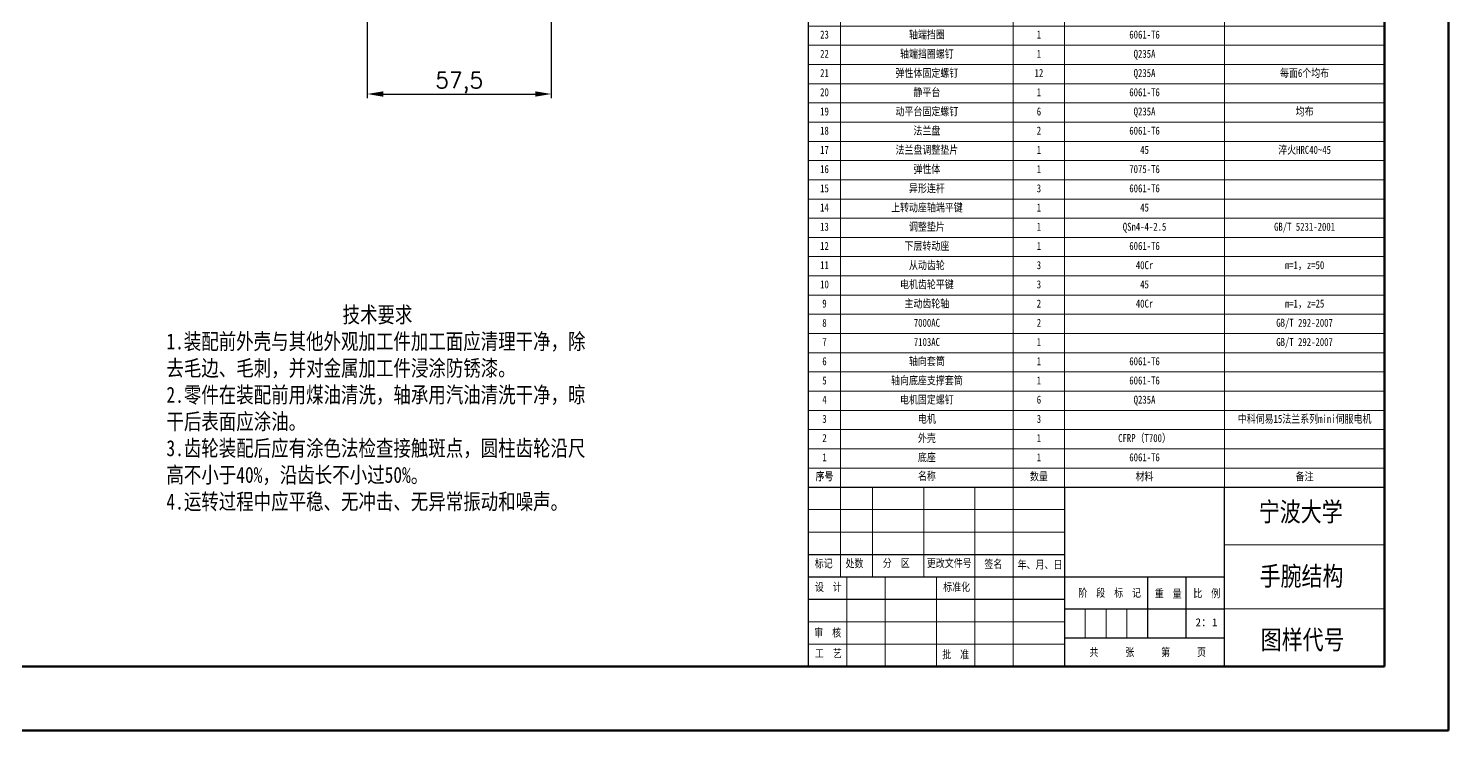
# Model space of a CAD drawing. Header units: millimetres. Extents: x 1441 to 2615, y 44 to 638.
# Drawn here: x 1838.6 to 2282.3, y 44.3 to 263.6 of the extents above; entities that cross this region are included whole.
import ezdxf

# ---------------------------------------------------------------- set-up
doc = ezdxf.new("R2010")
doc.units = ezdxf.units.MM
for name, color, linetype, lineweight in [('总内框线', 7, 'Continuous', 50), ('标注层', 3, 'Continuous', 15), ('粗实线', 7, 'Continuous', 30), ('细实线', 130, 'Continuous', 9)]:
    doc.layers.add(name, color=color, linetype=linetype, lineweight=lineweight)
doc.layers.add('文本线', color=3, linetype='Continuous')
doc.styles.get("Standard").update_dxf_attribs({"font": 'txt.shx', "height": 5})
doc.styles.add('陈杰（2）', font='gbenor.shx', dxfattribs={"width": 0.8, "bigfont": 'gbcbig.shx'})
doc.dimstyles.new('gb', dxfattribs={"dimtxt": 5, "dimasz": 5, "dimexe": 1.25, "dimexo": 0.625, "dimtad": 1, "dimtxsty": 'Standard', "dimcen": 2.5, "dimclrd": 256, "dimclre": 256, "dimclrt": 256, "dimadec": 0, "dimazin": 0, "dimtfac": 1, "dimtmove": 0, "dimatfit": 3, "dimfxl": 100, "dimfxlon": 1, "dimarcsym": 0})

# ---------------------------------------------------------------- blocks, each defined once
blk = doc.blocks.new('*U13')
at = {"layer": '粗实线', "lineweight": 15}
blk.add_line((-90, 0), (90, 0), dxfattribs=at)
blk = doc.blocks.new('*U14')
at = {"layer": '粗实线', "color": 0, "linetype": 'ByBlock', "lineweight": -2, "transparency": 16777216}
for p in [(0, 186), (0, 180), (0, 174), (0, 168), (0, 162), (0, 156), (0, 150), (0, 144), (0, 138), (0, 132), (0, 126), (0, 120), (0, 114), (0, 108), (0, 102), (0, 96), (0, 90), (0, 84), (0, 78), (0, 72), (0, 66), (0, 60), (0, 54), (0, 48), (0, 42), (0, 36), (0, 30), (0, 24), (0, 18), (0, 12), (0, 6), (0, 0)]:
    blk.add_blockref('*U13', p, dxfattribs=at)
blk = doc.blocks.new('*D53')
at = {"layer": 'Defpoints', "color": 0, "lineweight": 15, "transparency": 16777216}
for p in [(2001.98, 334.02), (1944.48, 324.43), (2001.98, 243.1)]:
    blk.add_point(p, dxfattribs=at)
at = {"layer": '标注层', "lineweight": -2, "transparency": 16777216}
for p, q in [((2001.98, 333.39), (2001.98, 241.85)), ((1944.48, 323.81), (1944.48, 241.85)), ((1949.48, 243.1), (1996.98, 243.1))]:
    blk.add_line(p, q, dxfattribs=at)
at = {"layer": '标注层', "lineweight": 15, "transparency": 16777216}
for points in [[(1949.48, 243.93), (1949.48, 242.26), (1944.48, 243.1)], [(1996.98, 243.93), (1996.98, 242.26), (2001.98, 243.1)]]:
    blk.add_solid(points, dxfattribs=at)
at = {"layer": '标注层', "lineweight": 15, "transparency": 16777216, "insert": (1973.23, 246.64), "char_height": 5, "attachment_point": 5}
blk.add_mtext('57,5', dxfattribs=at)

msp = doc.modelspace()

# ---------------------------------------------------------------- linework, layer by layer
for p, q in [((2262.337, 120.307), (2262.337, 64.307)), ((2262.337, 64.307), (2082.337, 64.307))]:
    msp.add_line(p, q)
at = {"layer": '总内框线'}
for p, q in [((2282.337, 44.307), (2282.337, 638.307)), ((2262.337, 64.307), (2262.337, 618.307)), ((1476.337, 64.307), (2262.337, 64.307)), ((1441.337, 44.307), (2282.337, 44.307))]:
    msp.add_line(p, q, dxfattribs=at)
at = {"layer": '粗实线', "lineweight": 30}
for p, q in [((2082.337, 120.307), (2082.337, 318.307)), ((2162.337, 120.307), (2162.337, 64.307))]:
    msp.add_line(p, q, dxfattribs=at)
at = {"layer": '粗实线', "lineweight": 15}
for p, q in [((2092.337, 120.307), (2092.337, 318.307)), ((2146.337, 120.307), (2146.337, 318.307)), ((2162.337, 120.307), (2162.337, 318.307)), ((2212.337, 120.307), (2212.337, 318.307))]:
    msp.add_line(p, q, dxfattribs=at)
at = {"layer": '粗实线'}
for p, q in [((2082.337, 120.307), (2262.337, 120.307)), ((2082.337, 64.307), (2082.337, 120.307)), ((2212.337, 64.307), (2212.337, 120.307)), ((2082.337, 99.307), (2162.337, 99.307)), ((2082.337, 92.307), (2212.337, 92.307)), ((2188.337, 73.307), (2188.337, 92.307)), ((2200.337, 73.307), (2200.337, 92.307)), ((2082.337, 85.307), (2162.337, 85.307)), ((2162.337, 82.307), (2212.337, 82.307)), ((2162.337, 73.307), (2212.337, 73.307))]:
    msp.add_line(p, q, dxfattribs=at)
at = {"layer": '细实线'}
for p, q in [((2092.337, 120.307), (2092.337, 92.307)), ((2102.337, 120.307), (2102.337, 92.307)), ((2118.337, 120.307), (2118.337, 92.307)), ((2134.337, 120.307), (2134.337, 92.307)), ((2146.337, 120.307), (2146.337, 64.307)), ((2162.337, 120.307), (2162.337, 64.307)), ((2082.337, 113.307), (2162.337, 113.307)), ((2082.337, 106.307), (2162.337, 106.307)), ((2212.337, 102.307), (2262.337, 102.307)), ((2094.337, 92.307), (2094.337, 64.307)), ((2106.337, 92.307), (2106.337, 64.307)), ((2122.337, 92.307), (2122.337, 64.307)), ((2134.337, 92.307), (2134.337, 64.307)), ((2168.837, 82.307), (2168.837, 73.307)), ((2175.337, 82.307), (2175.337, 73.307)), ((2181.837, 82.307), (2181.837, 73.307)), ((2212.337, 82.307), (2262.337, 82.307)), ((2082.337, 78.307), (2162.337, 78.307)), ((2082.337, 71.307), (2162.337, 71.307))]:
    msp.add_line(p, q, dxfattribs=at)

# ---------------------------------------------------------------- block references
at = {"layer": '粗实线', "lineweight": 15}
msp.add_blockref('*U14', (2172.337, 126.307), dxfattribs=at)

# ---------------------------------------------------------------- texts
at = {"layer": '文本线', "attachment_point": 1, "style": '陈杰（2）'}
for s, insert, char_height, width in [('\\pxqc;{\\fSimSun|b0|i0|c134|p2;23}', (2082.337, 262.906), 2.5, 10), ('\\pxqc;{\\fSimSun|b0|i0|c134|p2;轴端挡圈}', (2092.337, 262.906), 2.5, 54), ('\\pxqc;{\\fSimSun|b0|i0|c134|p2;1}', (2146.337, 262.906), 2.5, 16), ('\\pxqc;{\\fSimSun|b0|i0|c134|p2;6061-T6}', (2162.337, 262.906), 2.5, 50), ('\\pxqc;{\\fSimSun|b0|i0|c134|p2;22}', (2082.337, 256.906), 2.5, 10), ('\\pxqc;{\\fSimSun|b0|i0|c134|p2;轴端挡圈螺钉}', (2092.337, 256.906), 2.5, 54), ('\\pxqc;{\\fSimSun|b0|i0|c134|p2;1}', (2146.337, 256.906), 2.5, 16), ('\\pxqc;{\\fSimSun|b0|i0|c134|p2;Q235A}', (2162.337, 256.906), 2.5, 50), ('\\pxqc;{\\fSimSun|b0|i0|c134|p2;21}', (2082.337, 250.906), 2.5, 10), ('\\pxqc;{\\fSimSun|b0|i0|c134|p2;弹性体固定螺钉}', (2092.337, 250.906), 2.5, 54), ('\\pxqc;{\\fSimSun|b0|i0|c134|p2;12}', (2146.337, 250.906), 2.5, 16), ('\\pxqc;{\\fSimSun|b0|i0|c134|p2;Q235A}', (2162.337, 250.906), 2.5, 50), ('\\pxqc;{\\fSimSun|b0|i0|c134|p2;每面6个均布}', (2212.337, 250.906), 2.5, 50), ('\\pxqc;{\\fSimSun|b0|i0|c134|p2;20}', (2082.337, 244.906), 2.5, 10), ('\\pxqc;{\\fSimSun|b0|i0|c134|p2;静平台}', (2092.337, 244.906), 2.5, 54), ('\\pxqc;{\\fSimSun|b0|i0|c134|p2;1}', (2146.337, 244.906), 2.5, 16), ('\\pxqc;{\\fSimSun|b0|i0|c134|p2;6061-T6}', (2162.337, 244.906), 2.5, 50), ('\\pxqc;{\\fSimSun|b0|i0|c134|p2;19}', (2082.337, 238.906), 2.5, 10), ('\\pxqc;{\\fSimSun|b0|i0|c134|p2;动平台固定螺钉}', (2092.337, 238.906), 2.5, 54), ('\\pxqc;{\\fSimSun|b0|i0|c134|p2;6}', (2146.337, 238.906), 2.5, 16), ('\\pxqc;{\\fSimSun|b0|i0|c134|p2;Q235A}', (2162.337, 238.906), 2.5, 50), ('\\pxqc;{\\fSimSun|b0|i0|c134|p2;均布}', (2212.337, 238.906), 2.5, 50), ('\\pxqc;{\\fSimSun|b0|i0|c134|p2;18}', (2082.337, 232.906), 2.5, 10), ('\\pxqc;{\\fSimSun|b0|i0|c134|p2;法兰盘}', (2092.337, 232.906), 2.5, 54), ('\\pxqc;{\\fSimSun|b0|i0|c134|p2;2}', (2146.337, 232.906), 2.5, 16), ('\\pxqc;{\\fSimSun|b0|i0|c134|p2;6061-T6}', (2162.337, 232.906), 2.5, 50), ('\\pxqc;{\\fSimSun|b0|i0|c134|p2;17}', (2082.337, 226.906), 2.5, 10), ('\\pxqc;{\\fSimSun|b0|i0|c134|p2;法兰盘调整垫片}', (2092.337, 226.906), 2.5, 54), ('\\pxqc;{\\fSimSun|b0|i0|c134|p2;1}', (2146.337, 226.906), 2.5, 16), ('\\pxqc;{\\fSimSun|b0|i0|c134|p2;45}', (2162.337, 226.906), 2.5, 50), ('\\pxqc;{\\fSimSun|b0|i0|c134|p2;淬火HRC40~45}', (2212.337, 226.906), 2.5, 50), ('\\pxqc;{\\fSimSun|b0|i0|c134|p2;16}', (2082.337, 220.906), 2.5, 10), ('\\pxqc;{\\fSimSun|b0|i0|c134|p2;弹性体}', (2092.337, 220.906), 2.5, 54), ('\\pxqc;{\\fSimSun|b0|i0|c134|p2;1}', (2146.337, 220.906), 2.5, 16), ('\\pxqc;{\\fSimSun|b0|i0|c134|p2;7075-T6}', (2162.337, 220.906), 2.5, 50), ('\\pxqc;{\\fSimSun|b0|i0|c134|p2;15}', (2082.337, 214.906), 2.5, 10), ('\\pxqc;{\\fSimSun|b0|i0|c134|p2;异形连杆}', (2092.337, 214.906), 2.5, 54), ('\\pxqc;{\\fSimSun|b0|i0|c134|p2;3}', (2146.337, 214.906), 2.5, 16), ('\\pxqc;{\\fSimSun|b0|i0|c134|p2;6061-T6}', (2162.337, 214.906), 2.5, 50), ('\\pxqc;{\\fSimSun|b0|i0|c134|p2;14}', (2082.337, 208.906), 2.5, 10), ('\\pxqc;{\\fSimSun|b0|i0|c134|p2;上转动座轴端平键}', (2092.337, 208.906), 2.5, 54), ('\\pxqc;{\\fSimSun|b0|i0|c134|p2;1}', (2146.337, 208.906), 2.5, 16), ('\\pxqc;{\\fSimSun|b0|i0|c134|p2;45}', (2162.337, 208.906), 2.5, 50), ('\\pxqc;{\\fSimSun|b0|i0|c134|p2;13}', (2082.337, 202.906), 2.5, 10), ('\\pxqc;{\\fSimSun|b0|i0|c134|p2;调整垫片}', (2092.337, 202.906), 2.5, 54), ('\\pxqc;{\\fSimSun|b0|i0|c134|p2;1}', (2146.337, 202.906), 2.5, 16), ('\\pxqc;{\\fSimSun|b0|i0|c134|p2;QSn4-4-2.5}', (2162.337, 202.906), 2.5, 50), ('\\pxqc;{\\fSimSun|b0|i0|c134|p2;GB/T 5231-2001}', (2212.337, 202.906), 2.5, 50), ('\\pxqc;{\\fSimSun|b0|i0|c134|p2;12}', (2082.337, 196.906), 2.5, 10), ('\\pxqc;{\\fSimSun|b0|i0|c134|p2;下层转动座}', (2092.337, 196.906), 2.5, 54), ('\\pxqc;{\\fSimSun|b0|i0|c134|p2;1}', (2146.337, 196.906), 2.5, 16), ('\\pxqc;{\\fSimSun|b0|i0|c134|p2;6061-T6}', (2162.337, 196.906), 2.5, 50), ('\\pxqc;{\\fSimSun|b0|i0|c134|p2;11}', (2082.337, 190.906), 2.5, 10), ('\\pxqc;{\\fSimSun|b0|i0|c134|p2;从动齿轮}', (2092.337, 190.906), 2.5, 54), ('\\pxqc;{\\fSimSun|b0|i0|c134|p2;3}', (2146.337, 190.906), 2.5, 16), ('\\pxqc;{\\fSimSun|b0|i0|c134|p2;40Cr}', (2162.337, 190.906), 2.5, 50), ('\\pxqc;{\\fSimSun|b0|i0|c134|p2;m=1，z=50}', (2212.337, 190.906), 2.5, 50), ('\\pxqc;{\\fSimSun|b0|i0|c134|p2;10}', (2082.337, 184.906), 2.5, 10), ('\\pxqc;{\\fSimSun|b0|i0|c134|p2;电机齿轮平键}', (2092.337, 184.906), 2.5, 54), ('\\pxqc;{\\fSimSun|b0|i0|c134|p2;3}', (2146.337, 184.906), 2.5, 16), ('\\pxqc;{\\fSimSun|b0|i0|c134|p2;45}', (2162.337, 184.906), 2.5, 50), ('\\pxqc;{\\fSimSun|b0|i0|c134|p2;9}', (2082.337, 178.906), 2.5, 10), ('\\pxqc;{\\fSimSun|b0|i0|c134|p2;主动齿轮轴}', (2092.337, 178.906), 2.5, 54), ('\\pxqc;{\\fSimSun|b0|i0|c134|p2;2}', (2146.337, 178.906), 2.5, 16), ('\\pxqc;{\\fSimSun|b0|i0|c134|p2;40Cr}', (2162.337, 178.906), 2.5, 50), ('\\pxqc;{\\fSimSun|b0|i0|c134|p2;m=1，z=25}', (2212.337, 178.906), 2.5, 50), ('\\pxqc;{\\fSimSun|b0|i0|c134|p2;GB/T 292-2007}', (2212.337, 172.906), 2.5, 50), ('\\pxqc;{\\fSimSun|b0|i0|c134|p2;8}', (2082.337, 172.906), 2.5, 10), ('\\pxqc;{\\fSimSun|b0|i0|c134|p2;7000AC}', (2092.337, 172.906), 2.5, 54), ('\\pxqc;{\\fSimSun|b0|i0|c134|p2;2}', (2146.337, 172.906), 2.5, 16), ('\\pxqc;{\\fSimSun|b0|i0|c134|p2;7}', (2082.337, 166.906), 2.5, 10), ('\\pxqc;{\\fSimSun|b0|i0|c134|p2;7103AC}', (2092.337, 166.906), 2.5, 54), ('\\pxqc;{\\fSimSun|b0|i0|c134|p2;1}', (2146.337, 166.906), 2.5, 16), ('\\pxqc;{\\fSimSun|b0|i0|c134|p2;GB/T 292-2007}', (2212.337, 166.906), 2.5, 50), ('\\pxqc;{\\fSimSun|b0|i0|c134|p2;6}', (2082.337, 160.906), 2.5, 10), ('\\pxqc;{\\fSimSun|b0|i0|c134|p2;轴向套筒}', (2092.337, 160.906), 2.5, 54), ('\\pxqc;{\\fSimSun|b0|i0|c134|p2;1}', (2146.337, 160.906), 2.5, 16), ('\\pxqc;{\\fSimSun|b0|i0|c134|p2;6061-T6}', (2162.337, 160.906), 2.5, 50), ('\\pxqc;{\\fSimSun|b0|i0|c134|p2;5}', (2082.337, 154.906), 2.5, 10), ('\\pxqc;{\\fSimSun|b0|i0|c134|p2;轴向底座支撑套筒}', (2092.337, 154.906), 2.5, 54), ('\\pxqc;{\\fSimSun|b0|i0|c134|p2;1}', (2146.337, 154.906), 2.5, 16), ('\\pxqc;{\\fSimSun|b0|i0|c134|p2;6061-T6}', (2162.337, 154.906), 2.5, 50), ('\\pxqc;{\\fSimSun|b0|i0|c134|p2;4}', (2082.337, 148.906), 2.5, 10), ('\\pxqc;{\\fSimSun|b0|i0|c134|p2;电机固定螺钉}', (2092.337, 148.906), 2.5, 54), ('\\pxqc;{\\fSimSun|b0|i0|c134|p2;6}', (2146.337, 148.906), 2.5, 16), ('\\pxqc;{\\fSimSun|b0|i0|c134|p2;Q235A}', (2162.337, 148.906), 2.5, 50), ('\\pxqc;{\\fSimSun|b0|i0|c134|p2;3}', (2082.337, 142.906), 2.5, 10), ('\\pxqc;{\\fSimSun|b0|i0|c134|p2;电机}', (2092.337, 142.906), 2.5, 54), ('\\pxqc;{\\fSimSun|b0|i0|c134|p2;3}', (2146.337, 142.906), 2.5, 16), ('\\pxqc;{\\fSimSun|b0|i0|c134|p2;中科伺易15法兰系列mini伺服电机}', (2212.337, 142.906), 2.5, 50), ('\\pxqc;{\\fSimSun|b0|i0|c134|p2;2}', (2082.337, 136.906), 2.5, 10), ('\\pxqc;{\\fSimSun|b0|i0|c134|p2;外壳}', (2092.337, 136.906), 2.5, 54), ('\\pxqc;{\\fSimSun|b0|i0|c134|p2;1}', (2146.337, 136.906), 2.5, 16), ('\\pxqc;{\\fSimSun|b0|i0|c134|p2;CFRP（T700）}', (2162.337, 136.906), 2.5, 50), ('\\pxqc;{\\fSimSun|b0|i0|c134|p2;1}', (2082.337, 130.906), 2.5, 10), ('\\pxqc;{\\fSimSun|b0|i0|c134|p2;底座}', (2092.337, 130.906), 2.5, 54), ('\\pxqc;{\\fSimSun|b0|i0|c134|p2;1}', (2146.337, 130.906), 2.5, 16), ('\\pxqc;{\\fSimSun|b0|i0|c134|p2;6061-T6}', (2162.337, 130.906), 2.5, 50), ('\\pxqc;{\\fSimSun|b0|i0|c134|p2;序号}', (2082.337, 125.005), 2.5, 10), ('\\pxqc;{\\fSimSun|b0|i0|c134|p2;序号}', (2082.337, 124.906), 2.5, 10), ('\\pxqc;{\\fSimSun|b0|i0|c134|p2;名称}', (2092.337, 125.071), 2.5, 54), ('\\pxqc;{\\fSimSun|b0|i0|c134|p2;数量}', (2146.337, 124.906), 2.5, 16), ('\\pxqc;{\\fSimSun|b0|i0|c134|p2;材料}', (2162.337, 124.906), 2.5, 50), ('\\pxqc;{\\fSimSun|b0|i0|c134|p2;备注}', (2212.337, 124.906), 2.5, 50), ('{\\fSimSun|b0|i0|c134|p2;宁波大学}', (2223.058, 115.627), 6, 93.01929), ('{\\fSimSun|b0|i0|c134|p2;标记}', (2084.292, 97.748), 2.5, 93.01929), ('{\\fSimSun|b0|i0|c134|p2;处数}', (2093.913, 97.763), 2.5, 93.01929), ('{\\fSimSun|b0|i0|c134|p2;分\u3000区}', (2105.574, 97.887), 2.5, 93.01929), ('{\\fSimSun|b0|i0|c134|p2;更改文件号}', (2119.308, 97.832), 2.5, 93.01929), ('{\\fSimSun|b0|i0|c134|p2;签名}', (2137.293, 97.574), 2.5, 93.01929), ('{\\fSimSun|b0|i0|c134|p2;年、月、日}', (2147.687, 97.38), 2.5, 93.01929), ('{\\fSimSun|b0|i0|c134|p2;手腕结构}', (2223.295, 95.543), 6, 93.01929), ('{\\fSimSun|b0|i0|c134|p2;设\u3000计}', (2084.351, 90.407), 2.5, 93.01929), ('{\\fSimSun|b0|i0|c134|p2;标准化}', (2124.425, 90.392), 2.5, 93.01929), ('{\\fSimSun|b0|i0|c134|p2;阶\u3000段\u3000标\u3000记}', (2166.641, 88.56), 2.5, 93.01929), ('{\\fSimSun|b0|i0|c134|p2;比\u3000例}', (2202.575, 88.401), 2.5, 93.01929), ('{\\fSimSun|b0|i0|c134|p2;重\u3000量}', (2190.524, 88.331), 2.5, 93.01929), ('{\\fSimSun|b0|i0|c134|p2;审\u3000核}', (2084.147, 76.139), 2.5, 93.01929), ('{\\fSimSun|b0|i0|c134|p2;图样代号}', (2223.641, 75.667), 6, 93.01929), ('{\\fSimSun|b0|i0|c134|p2;工\u3000艺}', (2084.351, 69.652), 2.5, 93.01929), ('{\\fSimSun|b0|i0|c134|p2;批\u3000准}', (2124.119, 69.335), 2.5, 93.01929), ('{\\fSimSun|b0|i0|c134|p2;共\u3000\u3000\u3000张\u3000\u3000\u3000第\u3000\u3000\u3000页}', (2170.134, 70.035), 2.5, 93.01929)]:
    msp.add_mtext(s, dxfattribs=dict(at, insert=insert, char_height=char_height, width=width))
at = {"layer": '文本线', "insert": (2203.28, 79.367), "char_height": 2.5, "width": 12, "attachment_point": 1}
msp.add_mtext('{\\fSimSun|b0|i0|c134|p2;2：1}', dxfattribs=at)
at = {"layer": '标注层', "lineweight": 15, "insert": (1881.733, 176.681), "char_height": 5, "width": 131.88824, "attachment_point": 1, "style": '陈杰（2）'}
msp.add_mtext('\\pxqc;{\\fSimSun|b0|i0|c134|p2;技术要求\\P\\pq*;1.装配前外壳与其他外观加工件加工面应清理干净，除去毛边、毛刺，并对金属加工件浸涂防锈漆。\\P2.零件在装配前用煤油清洗，轴承用汽油清洗干净，晾干后表面应涂油。\\P3.齿轮装配后应有涂色法检查接触斑点，圆柱齿轮沿尺高不小于40%，沿齿长不小过50%。\\P4.运转过程中应平稳、无冲击、无异常振动和噪声。}', dxfattribs=at)

# ---------------------------------------------------------------- dimensions: what is measured, and where the dimension line sits
at = {"layer": '标注层', "lineweight": 15}
dim = msp.add_linear_dim(base=(2001.981, 243.096), p1=(1944.481, 324.432), p2=(2001.981, 334.016), dimstyle='gb', dxfattribs=at)
dim.commit()
dim.dimension.update_dxf_attribs({"geometry": '*D53', "text_midpoint": (1973.231, 246.638)})

doc.saveas('drawing.dxf')
